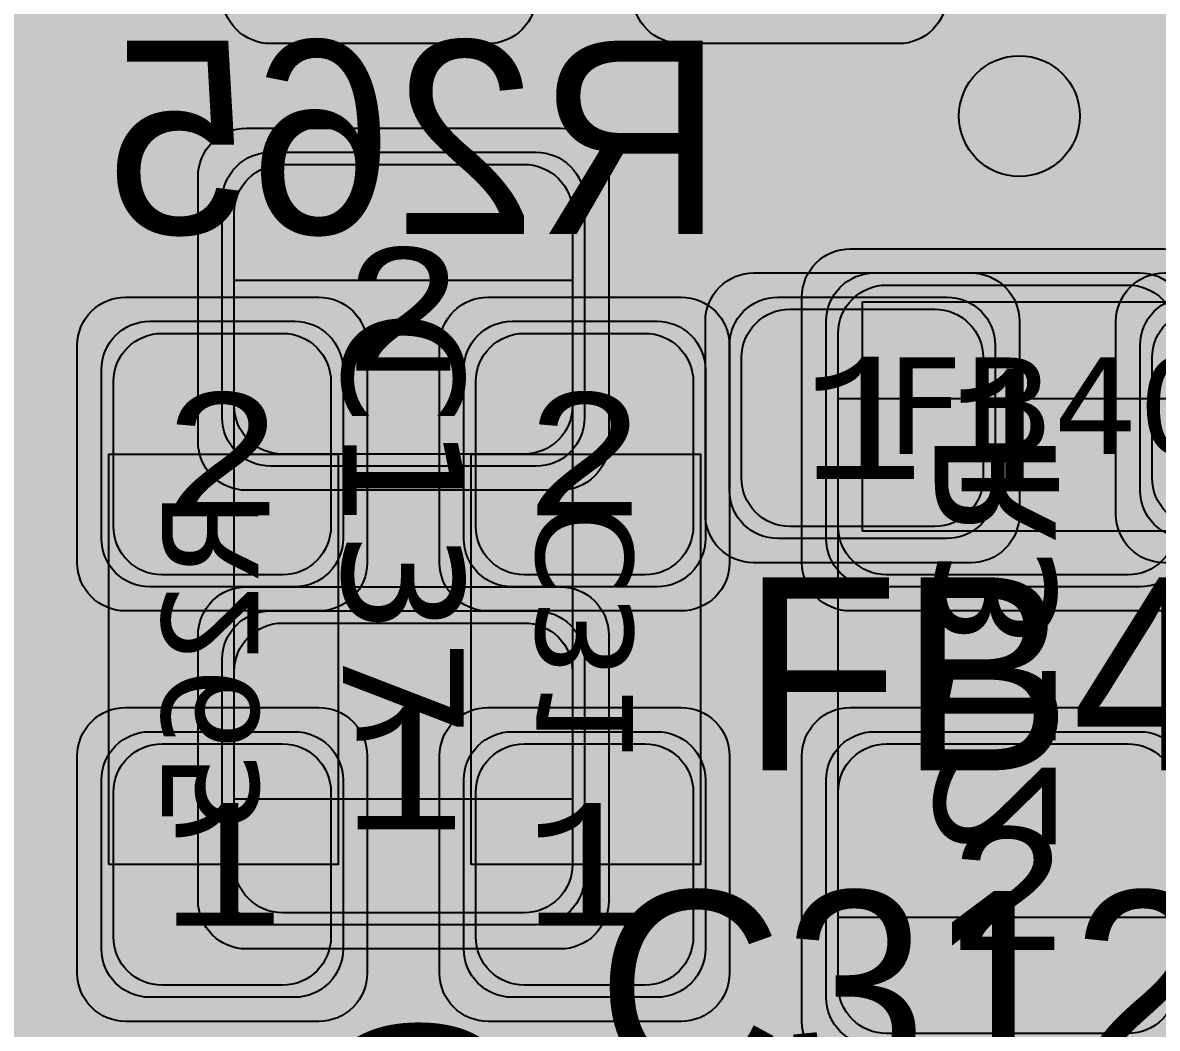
# Model space of a CAD drawing. Extents: x -28 to 199, y -61 to 255.
# Drawn here: x 122.674 to 127.371, y 91.721 to 95.887 of the extents above; entities that cross this region are included whole.
import ezdxf
from ezdxf.enums import TextEntityAlignment as Align

# ---------------------------------------------------------------- set-up
doc = ezdxf.new("R2010")
doc.units = 0
doc.header["$MEASUREMENT"] = 0
for name, color, linetype in [('ASSEMBLY_OUTLINES_BTM', 191, 'CONTINUOUS'), ('ASSEMBLY_OUTLINES_TOP', 102, 'CONTINUOUS'), ('ASSEMBLY_PART_NUMBERS_BTM', 191, 'CONTINUOUS'), ('ASSEMBLY_PART_NUMBERS_TOP', 102, 'CONTINUOUS'), ('ASSEMBLY_REF_DES_BTM', 191, 'CONTINUOUS'), ('ASSEMBLY_REF_DES_TOP', 102, 'CONTINUOUS'), ('DRILL_DRAWING', 21, 'CONTINUOUS'), ('GENERATED_SILKSCREEN_BTM', 255, 'CONTINUOUS'), ('GENERATED_SILKSCREEN_TOP', 140, 'CONTINUOUS'), ('MOUNTING_HOLES_LAYER_2', 42, 'CONTINUOUS'), ('MOUNTING_HOLES_LAYER_3', 42, 'CONTINUOUS'), ('MOUNTING_HOLES_LAYER_BOT21', 42, 'CONTINUOUS'), ('MOUNTING_HOLES_LAYER_TOP', 42, 'CONTINUOUS'), ('PART_PADS_SMD_BTM', 10, 'CONTINUOUS'), ('PART_PADS_SMD_TOP', 150, 'CONTINUOUS'), ('PIN_NUMBERS_BTM', 8, 'CONTINUOUS'), ('PIN_NUMBERS_TOP', 8, 'CONTINUOUS'), ('PLACEMENT_OUTLINES_BTM', 222, 'CONTINUOUS'), ('PLACEMENT_OUTLINES_TOP', 130, 'CONTINUOUS'), ('PLANE_DATA_LAYER_2', 230, 'CONTINUOUS'), ('PLANE_SHAPES_LAYER_2', 230, 'CONTINUOUS'), ('PLANE_SHAPES_LAYER_3', 81, 'CONTINUOUS'), ('SILKSCREEN_OUTLINES_BTM', 211, 'CONTINUOUS'), ('SILKSCREEN_OUTLINES_TOP', 150, 'CONTINUOUS'), ('SILKSCREEN_REF_DES_BTM', 211, 'CONTINUOUS'), ('SILKSCREEN_REF_DES_TOP', 150, 'CONTINUOUS'), ('SOLDERMASK_PADS_BTM', 12, 'CONTINUOUS'), ('SOLDERMASK_PADS_TOP', 180, 'CONTINUOUS'), ('SOLDERPASTE_PADS_BTM', 12, 'CONTINUOUS'), ('SOLDERPASTE_PADS_TOP', 180, 'CONTINUOUS'), ('TRACES_LAYER_3', 81, 'CONTINUOUS'), ('TRACES_LAYER_BOTTOM', 10, 'CONTINUOUS'), ('TRACES_LAYER_TOP', 150, 'CONTINUOUS')]:
    doc.layers.add(name, color=color, linetype=linetype)
doc.styles.add('COURIER_NEW', font='COUR.TTF')
doc.styles.add('VERDANA', font='verdana.TTF')
doc.styles.add('VERIBEST_GERBER_0', font='txt')

msp = doc.modelspace()

# ---------------------------------------------------------------- hatches: boundary and pattern name
at = {"layer": 'MOUNTING_HOLES_LAYER_2'}
h = msp.add_hatch(color=256, dxfattribs=at)
edge = h.paths.add_edge_path()
edge.add_arc((126.800002, 95.5), 0.25, 0, 360)
at = {"layer": 'MOUNTING_HOLES_LAYER_3'}
h = msp.add_hatch(color=256, dxfattribs=at)
edge = h.paths.add_edge_path()
edge.add_arc((126.800002, 95.5), 0.25, 0, 360)
at = {"layer": 'MOUNTING_HOLES_LAYER_BOT21'}
h = msp.add_hatch(color=256, dxfattribs=at)
edge = h.paths.add_edge_path()
edge.add_arc((126.800002, 95.5), 0.25, 0, 360)
at = {"layer": 'MOUNTING_HOLES_LAYER_TOP'}
h = msp.add_hatch(color=256, dxfattribs=at)
edge = h.paths.add_edge_path()
edge.add_arc((126.800002, 95.5), 0.25, 0, 360)
at = {"layer": 'PLANE_DATA_LAYER_2'}
h = msp.add_hatch(color=256, dxfattribs=at)
h.paths.add_polyline_path([(136.977938, 104.900788, -0.0425166317903881), (136.97684, 104.887899, 0.0425189371191998), (136.969634, 104.803321), (136.969634, 103.8357, -0.1989099556854013), (136.947316, 103.781819), (133.471447, 100.30595, 0.1989122151386173), (133.325, 99.952397), (133.325, 93.813669, -0.1989099556853327), (133.302682, 93.759788), (129.846447, 90.303553, 0.1989122151386193), (129.7, 89.95), (129.7, 82.880885, -0.1989099556853327), (129.677682, 82.827004), (125.372996, 78.522318, -0.1989133663344686), (125.319114, 78.5), (124.008004, 78.5, -0.414213562373095), (123.931804, 78.5762), (123.931804, 78.576201, -0.198909955685367), (123.954122, 78.630082), (124.017393, 78.693353, 0.19891218827251), (124.141873, 78.993873), (124.141873, 81.897836, 0.1989121882725186), (124.017393, 82.198356), (121.315166, 84.900583, 0.1989121882725186), (121.014646, 85.025063), (118.085686, 85.025063, 0.1989121882725125), (117.785166, 84.900583), (115.869335, 82.984752, -0.1989133663344686), (115.815453, 82.962434), (111.980365, 82.962434, 0.1989121882725186), (111.679845, 82.837954), (103.605966, 74.764075, -0.6681819935816116), (103.475884, 74.817956), (103.475884, 75.719902, -0.198909955685367), (103.498202, 75.773783), (112.132258, 84.407839, 0.1989121882725186), (112.256738, 84.708359), (112.256738, 87.766792, -0.5791985093720466), (112.371403, 87.832571, 0.9207095428459576), (113.229816, 89.056434, -0.4687192040466884), (113.229816, 89.173566, 0.4687157595514411), (113.229816, 90.326434, -0.4687192040466884), (113.229816, 90.443566, 0.606460415148791), (112.947726, 91.743467, -0.3380635491738142), (112.891615, 91.816971), (112.891615, 91.816972, -0.1989099556853327), (112.913933, 91.870853), (113.850887, 92.807807, -0.4969605349260798), (113.971222, 92.791213, 0.0686227819462532), (114.033421, 92.709116), (117.000682, 89.741856, -0.198909955685367), (117.023, 89.687975), (117.023, 88.767429, -0.228048003750335), (116.994354, 88.707889, 2.854432025872091), (117.805646, 88.707889, -0.228048003750335), (117.777, 88.767429), (117.777, 89.875696, 0.1989121654681639), (117.666579, 90.142275), (114.699318, 93.109536, -0.1989099556853327), (114.677, 93.163417), (114.677, 100.732571, -0.228048003750335), (114.705646, 100.792111, 0.8407221043194625), (114.090183, 101.915205, -0.5141069145394279), (113.989386, 101.987326), (113.989386, 107.618063, -0.6172571328269955), (114.111169, 107.679126, 1.9943987198418727), (114.111169, 108.720874, -0.617257132826957), (113.989386, 108.781937), (113.989386, 126.654985, 0.032533120066096), (113.985795, 126.710116, -0.0325342524810923), (113.985151, 126.720001), (113.985151, 126.720002, -0.6681819935815638), (114.115233, 126.773883), (114.280695, 126.608421, 0.1989121654681736), (114.547274, 126.498), (122.056386, 126.498, -0.1989133663344687), (122.110268, 126.475682), (126.281524, 122.304426, -0.198909955685367), (126.303842, 122.250545), (126.303842, 122.119158, 0.1236662247943365), (126.348588, 121.941012, -0.1606780001424822), (126.356831, 121.893987, 0.3606560929037287), (126.788539, 121.185359, -0.7687174069834758), (126.778046, 121.038457, 7.647506935409171), (127.111461, 121.014641, -0.7687174069834617), (127.121954, 121.161543, 0.6405844281364371), (127.405646, 122.307889, -0.2280480037503427), (127.377, 122.367429), (127.377, 126.6738, -0.414213562373095), (127.4532, 126.75), (128.865978, 126.75, -0.414213562373095), (128.942178, 126.6738), (128.942178, 126.673799, -0.1989099556854013), (128.91986, 126.619918), (128.533421, 126.233479, 0.1989121654681667), (128.423, 125.9669), (128.423, 123.567429, -0.2280480037503427), (128.394354, 123.507889, 2.8544320258721156), (129.205646, 123.507889, -0.2280480037503427), (129.177, 123.567429), (129.177, 125.779179, -0.1989099556854013), (129.199318, 125.83306), (129.986579, 126.62032, 0.0741021212229936), (130.052722, 126.70963, -0.277099918590679), (130.119973, 126.75), (130.174273, 126.75, -0.403683824490227), (130.250423, 126.676549, 0.1956893404127855), (130.451391, 126.229628, -0.2050724899553478), (130.475, 126.174486), (130.475, 122.295253, 0.1989121882725126), (130.59948, 121.994733), (131.330527, 121.263686, -0.1989099556854013), (131.352845, 121.209805), (131.352845, 114.763663, -0.8295497216643613), (131.205645, 114.735997, 0.8295609199568306), (129.95, 114.500001), (129.95, 114.499999, 0.8295609199568306), (131.205645, 114.264003, -0.8295497216643613), (131.352845, 114.236337), (131.352845, 111.668815, -0.198909955685367), (131.330527, 111.614934), (130.692799, 110.977206, 0.1989121882725064), (130.568319, 110.676686), (130.568319, 108.164856, -0.5413714910477632), (130.461467, 108.095093, 0.5413712452295936), (129.55, 107.500001), (129.55, 107.499999, 0.5413712452295937), (130.461467, 106.904907, -0.5413714910477633), (130.568319, 106.835144), (130.568319, 97.583681, 0.1490008545897866), (130.64056, 97.346645, -0.1489978148350905), (130.653512, 97.304146), (130.653512, 97.304145, -0.1942207066511618), (130.632158, 97.251246, 0.5485069438402771), (130.888539, 96.185359, -0.7687174069834758), (130.878046, 96.038457, 7.647506935409185), (131.211461, 96.014641, -0.7687174069834617), (131.221954, 96.161543, 0.6100588580781182), (131.548609, 97.270372, -0.2050724899553477), (131.525, 97.325514), (131.525, 97.477, 0.1677021551964094), (131.434538, 97.739125, -0.1677006453007844), (131.418319, 97.786122), (131.418319, 99.596475, -0.6231693714019529), (131.541139, 99.656749, 0.6231768727902992), (132.75, 100.25, 0.2119397726903838), (132.503162, 100.806173, -0.3779195606310377), (132.491822, 100.906327, 0.943356937975585), (131.551481, 101.648536, -0.6897061753667568), (131.418319, 101.69915), (131.418319, 102.749052, -0.7432602490610456), (131.558052, 102.791123, 0.507237571601238), (132.605828, 102.741787, -0.1165650662333721), (132.633526, 102.76327, 0.0896815058504722), (132.757792, 102.84948), (133.304231, 103.395919, 0.1989121882725186), (133.428711, 103.696439), (133.428711, 113.150158, -0.198909955685367), (133.451029, 113.204039), (134.00052, 113.75353, 0.1989121882725125), (134.125, 114.05405), (134.125, 115.174486, -0.2050724899553477), (134.148609, 115.229628, 2.4974351542811806), (133.251391, 115.229628, -0.2050724899553478), (133.275, 115.174486), (133.275, 114.261653, -0.198909955685367), (133.252682, 114.207772), (132.703191, 113.658281, 0.1989121882725126), (132.578711, 113.357761), (132.578711, 103.904042, -0.1989099556853327), (132.556393, 103.850161), (132.460599, 103.754367, -0.3152207587686722), (132.374533, 103.739179, 0.3712566469041549), (131.558052, 103.508877, -0.7432602490609853), (131.418319, 103.550948), (131.418319, 110.469083, -0.1989099556854013), (131.440637, 110.522964), (132.078365, 111.160692, 0.1989121882725248), (132.202845, 111.461212), (132.202845, 119.995489, -0.6681819935816593), (132.332927, 120.04937), (136.401408, 115.980889, -0.1989099556853327), (136.423726, 115.927008), (136.423726, 114.512395, -0.1989099556853327), (136.401408, 114.458514), (135.933735, 113.990841, -0.6681819935816593), (135.803653, 114.044722), (135.803653, 114.044723, -0.0900388652559256), (135.808516, 114.071509, 4.621395072748782), (135.428491, 113.691484, -0.5237901792127903), (135.531477, 113.620147), (135.531477, 113.620146, -0.1989099556853327), (135.509159, 113.566265), (133.808701, 111.865807, 0.1989122151386246), (133.662254, 111.512254), (133.662254, 107.537746, 0.1989122151386246), (133.808701, 107.184193), (135.333909, 105.658985, -0.1650613667127099), (135.355574, 105.615061, 0.6437565302444234), (136.487538, 105.270109, -0.5051906878791393), (136.609743, 105.259398, 0.1480370251817164), (136.933858, 104.969889, -0.2917988228267626), (136.977938, 104.900789)], flags=0)
h.paths.add_polyline_path([(113.85, 87, -0.9999999999999999), (115.15, 87, -0.9999999999999999)], flags=0)
h.paths.add_polyline_path([(115.25, 125.5, -0.9999999999999999), (116.55000000000001, 125.5, -0.9999999999999999)], flags=0)
h.paths.add_polyline_path([(114.75, 123, -0.9999999999999999), (116.75, 123, -0.9999999999999999)], flags=0)
h.paths.add_polyline_path([(116.232776, 95.682577, 0.7726673183828902), (117.45, 95.999999), (117.45, 96, 0.7083066378647846), (116.29314, 96.40693, -0.531760018124995), (116.167224, 96.417423, 0.772667318382902), (114.95, 96.100001), (114.95, 96.1, 0.7083066378647764), (116.10686, 95.69307, -0.5317600181249857)], flags=0)
h.paths.add_polyline_path([(117.421331, 99.860255, 3.363991928619301), (117.304585, 100.560731, -0.5417095603560502), (117.178669, 100.539745, 3.3639919286193174), (117.295415, 99.839269, -0.5417095603560539)], flags=0)
h.paths.add_polyline_path([(117.44999999999999, 92.3, -0.9999999999999999), (118.75, 92.3, -0.9999999999999999)], flags=0)
h.paths.add_polyline_path([(119.55, 113.4, -0.9999999999999999), (120.85000000000001, 113.4, -0.9999999999999999)], flags=0)
h.paths.add_polyline_path([(119.75, 109.5, -0.9999999999999999), (121.25, 109.5, -0.9999999999999999)], flags=0)
h.paths.add_polyline_path([(120.35, 98.8, -0.9999999999999999), (121.65, 98.8, -0.9999999999999999)], flags=0)
h.paths.add_polyline_path([(120.35, 111.4, -0.9999999999999999), (121.65, 111.4, -0.9999999999999999)], flags=0)
h.paths.add_polyline_path([(120.457283, 123.057713, -0.5359062211731089), (120.330385, 123.05719, 1.3513703040546192), (119.123088, 121.573751, -0.3050494922752397), (119.170567, 121.503171), (119.170567, 121.50317, -0.198909955685367), (119.148249, 121.449289), (118.350727, 120.651767, 0.1989121882725187), (118.226247, 120.351247), (118.226247, 106.65885, -0.198909955685367), (118.203929, 106.604969), (117.471074, 105.872114, -0.205074051956066), (117.415388, 105.849817, 2.455220229755274), (118.05, 105.2), (118.05, 105.199998, 0.0059190874028198), (118.049817, 105.215386, -0.0058690278396138), (118.049796, 105.217175), (118.049796, 105.217193, -0.198909955685367), (118.072114, 105.271074), (118.951767, 106.150727, 0.1989121882725038), (119.076247, 106.451247), (119.076247, 120.143644, -0.198909955685367), (119.098565, 120.197525), (120.108818, 121.207778, -0.0494623730732118), (120.12045, 121.217311, 0.0494618080928846), (120.185326, 121.27048), (120.787867, 121.873021, 0.0494618080928846), (120.841036, 121.937897, -0.0494623730731728), (120.850569, 121.949529), (120.928926, 122.027886, -0.2050740519560306), (120.984612, 122.050183, 1.6971064696081972)], flags=0)
h.paths.add_polyline_path([(121.25, 117.75, -0.9999999999999999), (122.75, 117.75, -0.9999999999999999)], flags=0)
h.paths.add_polyline_path([(122.05, 111.4, -0.9999999999999999), (123.35000000000001, 111.4, -0.9999999999999999)], flags=0)
h.paths.add_polyline_path([(123.29571, 88.162026, 1.6796277836471416), (121.75, 89), (121.75, 88.999999, 0.2324567467697626), (122.139102, 88.20829, -0.3917746108587368), (122.156291, 88.106204, 0.1460189195089194), (122.05, 87.750001), (122.05, 87.75, 1.2874404369000827), (123.270422, 88.061638, -0.3917717789363406)], flags=0)
h.paths.add_polyline_path([(122.65, 105.6, 3.3327468859538776), (123.044022, 106.197474, -0.5991018826014798), (122.939092, 106.281417, 0.0458969718785636), (122.95, 106.399998), (122.95, 106.4, 0.9999999999999999), (121.65, 106.4, 0.2331537315633807), (121.904279, 105.88434, -0.74720291741978), (121.851814, 105.747931, 2.557353807463251), (122.45, 105.1, 0.2331537315633762), (122.195721, 105.61566, -0.74720291741978), (122.248186, 105.752069, 0.121739685827647), (122.555978, 105.802526, -0.599101882601538), (122.660908, 105.718583, 0.0458969718785636), (122.65, 105.600002)], flags=0)
h.paths.add_polyline_path([(123.776372, 102.215741, 2.268015238537925), (122.670454, 102.273947, -0.1736308664859839), (122.687772, 102.22558, -0.157828441953958), (122.673316, 102.180924, 1.8365540169308305), (123.763761, 102.123532, -0.3408039055902447)], flags=0)
h.paths.add_polyline_path([(125.85, 89.1, -0.9999999999999999), (127.15, 89.1, -0.9999999999999999)], flags=0)
h.paths.add_polyline_path([(126.05, 118.8, -0.9999999999999999), (127.35000000000001, 118.8, -0.9999999999999999)], flags=0)
h.paths.add_polyline_path([(126.25, 103.7, -0.9999999999999999), (127.55000000000001, 103.7, -0.9999999999999999)], flags=0)
h.paths.add_polyline_path([(126.35, 85.4, -0.9999999999999999), (127.65, 85.4, -0.9999999999999999)], flags=0)
h.paths.add_polyline_path([(126.35, 87.3, -0.9999999999999999), (127.65, 87.3, -0.9999999999999999)], flags=0)
h.paths.add_polyline_path([(126.75, 115.5, -0.9999999999999999), (128.25, 115.5, -0.9999999999999999)], flags=0)
h.paths.add_polyline_path([(127.25, 83.2, -0.9999999999999999), (128.55, 83.2, -0.9999999999999999)], flags=0)
h.paths.add_polyline_path([(129.5, 95.5), (129.5, 95.500001, 0.2347951257838049), (129.202889, 96.097823, -0.2347971625886518), (129.172702, 96.158562), (129.172702, 96.158563, -0.1989099556854013), (129.19502, 96.212444), (129.356027, 96.373451, 0.1989121882725038), (129.480507, 96.673971), (129.480507, 106.455132, 0.1989121882725038), (129.356027, 106.755652), (126.719253, 109.392426, -0.198909955685367), (126.696935, 109.446307), (126.696935, 110.90022, -0.67775882677704), (126.828419, 110.952662, 2.507233776086384), (126.828419, 111.847338, -0.6777588267769905), (126.696935, 111.89978), (126.696935, 112.86566, 0.1989121882725038), (126.572455, 113.16618), (124.983033, 114.755602, -0.1989099556854013), (124.960715, 114.809483), (124.960715, 119.828112, -0.198909955685367), (124.983033, 119.881993), (125.328926, 120.227886, -0.205074051956065), (125.384612, 120.250183, 2.4552148235298628), (124.75, 120.900002, 0.0059190874028197), (124.750183, 120.884614, -0.0058690278396127), (124.750204, 120.882825), (124.750204, 120.882807, -0.198909955685367), (124.727886, 120.828926), (124.494453, 120.595493, -0.6681819935815638), (124.364371, 120.649374), (124.364371, 120.717126, 0.1989121882725125), (124.239891, 121.017646), (123.147318, 122.110219, -0.198909955685367), (123.125, 122.1641), (123.125, 122.174486, -0.2050724899553477), (123.148609, 122.229628, 2.4974351542811517), (122.251391, 122.229628, -0.2050724899553829), (122.275, 122.174486), (122.275, 121.956497, 0.1989121882725126), (122.39948, 121.655977), (123.492053, 120.563404, -0.198909955685367), (123.514371, 120.509523), (123.514371, 114.406551, 0.19891218827251), (123.638851, 114.106031), (125.318568, 112.426314, -0.198909955685367), (125.340886, 112.372433), (125.340886, 108.878879, 0.1989121882725126), (125.465366, 108.578359), (127.852682, 106.191043, -0.1989099556853327), (127.875, 106.137162), (127.875, 101.425514, -0.2050724899553478), (127.851391, 101.370372, 0.8159834667607626), (128.527623, 100.291159, -0.5233351739894394), (128.630507, 100.219784), (128.630507, 96.881574, -0.1989099556853327), (128.608189, 96.827693), (128.405604, 96.625108, -0.1809134408217212), (128.357013, 96.602974, 0.147660489474916), (128.127329, 96.515812, -0.1654600424582982), (128.080857, 96.5), (127.85, 96.5, 0.1989121882725099), (127.54948, 96.37552), (127.49948, 96.32552, 0.1357250226602834), (127.387774, 96.128414, -0.5450822061688504), (127.266471, 96.087288, 1.9695384942564944), (127.217953, 94.87725, -0.3731724528837284), (127.317035, 94.864977, 0.4338714127250044), (128.266221, 94.847079, -0.3498081147665029), (128.360455, 94.859099, 0.5848883345755964)], flags=0)
h.paths.add_polyline_path([(130.373451, 92.726979, 7.377999984181714), (130.373451, 93.073021, -0.7612838800058466), (130.226549, 93.073021, 7.377999984181725), (130.226549, 92.726979, -0.7612838800058466)], flags=0)
at = {"layer": 'PLANE_SHAPES_LAYER_2'}
h = msp.add_hatch(color=256, dxfattribs=at)
h.paths.add_polyline_path([(169.5, 129.25), (149.5, 129.25), (142.25, 122), (142.25, 90.5), (147.5, 90.5), (147.5, 80), (154, 80), (154, 69.25), (131.75, 69.25), (131.75, 73.25), (121.25, 73.25), (121.25, 81), (110.5, 81), (110.5, 125.75), (106.5, 125.75), (106.5, 128.75), (93.5, 128.75), (93.5, 120.25), (91.75, 120.25), (91.75, 121.5), (80, 121.5), (80, 118.25), (73.25, 118.25), (73.25, 124.5), (67.5, 124.5), (67.5, 128), (57.75, 128), (57.75, 120.25), (55.25, 120.25), (55.25, 121.5), (47.5, 121.5), (47.5, 119), (35, 119), (35, 134.75), (32.75, 134.75), (32.75, 159.75), (29.25, 159.75), (29.25, 175.25), (22.5, 175.25), (22.5, 195.25), (17.25, 195.25), (17.25, 198), (22.5, 198), (22.5, 216.5), (40.25, 216.5), (40.25, 235.5), (54.5, 235.5), (54.5, 254), (87.25, 254), (87.25, 236.25), (86.25, 236.25), (86.25, 228.75), (81, 228.75), (81, 218.75), (95.25, 218.75), (95.25, 194.5), (87, 194.5), (87, 172), (131.1, 172), (131.1, 208.75), (115.5, 208.75), (115.5, 213.75), (106.75, 213.75), (106.75, 218.75), (110.25, 222.25), (110.25, 226.25), (142.5, 226.25), (142.5, 221.5), (160.5, 221.5), (160.5, 240.75), (169.5, 240.75)])
h.paths.add_polyline_path([(35.5, 149.5), (41.75, 149.5), (41.75, 152), (39.25, 152), (39.25, 154), (37.75, 154), (37.75, 152), (35.5, 152)], flags=16)
h.paths.add_polyline_path([(37.5, 125.75), (37.5, 128.75), (42.75, 128.75), (42.75, 125.75)], flags=16)
h.paths.add_polyline_path([(52, 127.75), (52, 130.75), (54.25, 130.75), (54.25, 127.75)], flags=16)
h.paths.add_polyline_path([(50.75, 219.5), (50.75, 226.5), (71.75, 226.5), (71.75, 219.5)], flags=16)
h.paths.add_polyline_path([(66.5, 150.75), (66.5, 177.5), (72.25, 177.5), (72.25, 150.75)], flags=16)
h.paths.add_polyline_path([(47.25, 185.25), (73, 185.25), (73, 188.25), (70.25, 188.25), (70.25, 191), (47.25, 191)], flags=16)
h.paths.add_polyline_path([(84.5, 208), (84.5, 212.75), (85, 212.75), (85, 208)], flags=16)
h.paths.add_polyline_path([(61.5, 137.25), (87.75, 137.25), (87.75, 140.5), (84.75, 140.5), (84.75, 143), (61.5, 143)], flags=16)
h.paths.add_polyline_path([(88.75, 127), (88.75, 130), (91, 130), (91, 127)], flags=16)
h.paths.add_polyline_path([(85.5, 130.25), (85.5, 132.5), (91, 132.5), (91, 130.25)], flags=16)
h.paths.add_polyline_path([(108.75, 142.25), (135.75, 142.25), (135.75, 145.75), (132.25, 145.75), (132.25, 149), (108.75, 149)], flags=16)
h.paths.add_polyline_path([(114.25, 126.75), (140.75, 126.75), (140.75, 129.75), (137.25, 129.75), (137.25, 133), (114.25, 133)], flags=16)
h.paths.add_polyline_path([(155.25, 180.25), (166.25, 180.25), (166.25, 186.25), (152.25, 186.25), (152.25, 183), (155.25, 183)], flags=16)
at = {"layer": 'PLANE_SHAPES_LAYER_3'}
h = msp.add_hatch(color=256, dxfattribs=at)
h.paths.add_polyline_path([(169.5, 129.25), (149.5, 129.25), (142.25, 122), (142.25, 90.5), (147.5, 90.5), (147.5, 80), (154, 80), (154, 69.25), (131.75, 69.25), (131.75, 73.25), (121.25, 73.25), (121.25, 81), (110.5, 81), (110.5, 125.75), (106.5, 125.75), (106.5, 128.75), (93.5, 128.75), (93.5, 120.25), (91.75, 120.25), (91.75, 121.5), (80, 121.5), (80, 118.25), (73.25, 118.25), (73.25, 124.5), (67.5, 124.5), (67.5, 127.75), (58.25, 127.75), (58.25, 130.25), (88.75, 130.25), (88.75, 127), (91, 127), (91, 132.5), (55, 132.5), (55, 131.25), (52, 131.25), (52, 127.75), (55, 127.75), (55, 127.25), (57.75, 127.25), (57.75, 120.25), (55.25, 120.25), (55.25, 121.5), (47.5, 121.5), (47.5, 119), (35, 119), (35, 134.75), (32.75, 134.75), (32.75, 159.75), (29.25, 159.75), (29.25, 175.25), (22.5, 175.25), (22.5, 195.25), (17.25, 195.25), (17.25, 198), (22.5, 198), (22.5, 216.5), (40.25, 216.5), (40.25, 235.5), (54.5, 235.5), (54.5, 254), (87.25, 254), (87.25, 236.25), (86.25, 236.25), (86.25, 228.75), (81, 228.75), (81, 218.75), (95.25, 218.75), (95.25, 194.5), (87, 194.5), (87, 172), (131.1, 172), (131.1, 208.75), (115.5, 208.75), (115.5, 213.75), (106.75, 213.75), (106.75, 218.75), (110.25, 222.25), (110.25, 226.25), (142.5, 226.25), (142.5, 221.5), (160.5, 221.5), (160.5, 240.75), (169.5, 240.75)])
h.paths.add_polyline_path([(35.5, 149.5), (41.75, 149.5), (41.75, 152), (39.25, 152), (39.25, 154), (37.75, 154), (37.75, 152), (35.5, 152)], flags=16)
h.paths.add_polyline_path([(37.5, 125.75), (37.5, 128.75), (42.75, 128.75), (42.75, 125.75)], flags=16)
h.paths.add_polyline_path([(50.75, 219.5), (50.75, 226.5), (71.75, 226.5), (71.75, 219.5)], flags=16)
h.paths.add_polyline_path([(66.5, 150.75), (66.5, 177.5), (72.25, 177.5), (72.25, 150.75)], flags=16)
h.paths.add_polyline_path([(47.25, 185.25), (73, 185.25), (73, 188.25), (70.25, 188.25), (70.25, 191), (47.25, 191)], flags=16)
h.paths.add_polyline_path([(84.5, 208), (84.5, 212.75), (85, 212.75), (85, 208)], flags=16)
h.paths.add_polyline_path([(61.5, 137.25), (87.75, 137.25), (87.75, 140.5), (84.75, 140.5), (84.75, 143), (61.5, 143)], flags=16)
h.paths.add_polyline_path([(108.75, 142.25), (135.75, 142.25), (135.75, 145.75), (132.25, 145.75), (132.25, 149), (108.75, 149)], flags=16)
h.paths.add_polyline_path([(114.25, 126.75), (140.75, 126.75), (140.75, 129.75), (137.25, 129.75), (137.25, 133), (114.25, 133)], flags=16)
h.paths.add_polyline_path([(155.25, 180.25), (166.25, 180.25), (166.25, 186.25), (152.25, 186.25), (152.25, 183), (155.25, 183)], flags=16)

# ---------------------------------------------------------------- linework, layer by layer
at = {"layer": 'ASSEMBLY_OUTLINES_BTM'}
for points in [[(126.05, 92.18), (126.05, 94.33), (127.45, 94.33), (127.45, 92.18)], [(123.03, 92.4), (123.03, 94.1), (123.98, 94.1), (123.98, 92.4)], [(124.53, 92.4), (124.53, 94.1), (125.48, 94.1), (125.48, 92.4)]]:
    msp.add_lwpolyline(points, close=True, dxfattribs=at)
at = {"layer": 'ASSEMBLY_OUTLINES_TOP'}
for points in [[(123.55, 92.67), (123.55, 94.82), (124.95, 94.82), (124.95, 92.67)], [(126.15, 93.78), (126.15, 94.73), (127.85, 94.73), (127.85, 93.78)]]:
    msp.add_lwpolyline(points, close=True, dxfattribs=at)
at = {"layer": 'GENERATED_SILKSCREEN_BTM', "const_width": 0.15}
for points in [[(123.04972, 95.52332), (123.05292, 95.52252), (123.05532, 95.52172), (123.05852, 95.52012), (123.16732, 95.43212), (123.16732, 95.76572), (122.64492, 95.76572), (122.63932, 95.76732), (122.63452, 95.77052), (122.63212, 95.77612), (122.63132, 95.78172), (122.63212, 95.78812), (122.63452, 95.79292), (122.63932, 95.79692), (122.64492, 95.79852), (123.18492, 95.79852), (123.19052, 95.79692), (123.19532, 95.79292), (123.19932, 95.78812), (123.20092, 95.78252), (123.20092, 95.39772), (123.20012, 95.39212), (123.19772, 95.38812), (123.19452, 95.38572), (123.18892, 95.38412), (123.18572, 95.38252), (123.18172, 95.38172), (123.17772, 95.38252), (123.17452, 95.38492), (123.04412, 95.49132), (122.78572, 95.49132), (122.66092, 95.38972), (122.66092, 95.13212), (122.78572, 95.03212), (123.04412, 95.03212), (123.17452, 95.13772), (123.18012, 95.14012), (123.18492, 95.14012), (123.19052, 95.13692), (123.19452, 95.13292), (123.19772, 95.12732), (123.19932, 95.12172), (123.19852, 95.11852), (123.19772, 95.11612), (123.19612, 95.11372), (123.19372, 95.11212), (123.05852, 95.00172), (123.05612, 95.00012), (123.05292, 95.00012), (123.04972, 94.99852), (122.78012, 94.99852), (122.77852, 94.99852), (122.77692, 94.99932), (122.77612, 94.99932), (122.77452, 95.00012), (122.77292, 95.00012), (122.76972, 95.00172), (122.63452, 95.11212), (122.63212, 95.11452), (122.63132, 95.11612), (122.62972, 95.12092), (122.62892, 95.12412), (122.62892, 95.39772), (122.62972, 95.40092), (122.63132, 95.40572), (122.63132, 95.40732), (122.63292, 95.40812), (122.63372, 95.40972), (122.63452, 95.41132), (122.76972, 95.52012), (122.77372, 95.52172), (122.77692, 95.52252), (122.78012, 95.52332), (123.04972, 95.52332)], [(123.52492, 95.79532), (123.39052, 95.68572), (123.38732, 95.68172), (123.38572, 95.67532), (123.38652, 95.67052), (123.38812, 95.66652), (123.39052, 95.66332), (123.39452, 95.66012), (123.39852, 95.65772), (123.40252, 95.65692), (123.40652, 95.65692), (123.40972, 95.65932), (123.54092, 95.76572), (123.80012, 95.76572), (123.92332, 95.66492), (123.92332, 95.37772), (123.81452, 95.46652), (123.81132, 95.46732), (123.80972, 95.46812), (123.80892, 95.46812), (123.80892, 95.46892), (123.80492, 95.46972), (123.53532, 95.46972), (123.53212, 95.46892), (123.53212, 95.46812), (123.53052, 95.46812), (123.52812, 95.46732), (123.52572, 95.46652), (123.39052, 95.35772), (123.38972, 95.35532), (123.38812, 95.35452), (123.38732, 95.35372), (123.38732, 95.35212), (123.38572, 95.34652), (123.38492, 95.34412), (123.38492, 95.12412), (123.38572, 95.12012), (123.38732, 95.11692), (123.38812, 95.11372), (123.39052, 95.11132), (123.52492, 95.00172), (123.52892, 95.00012), (123.52972, 94.99932), (123.53212, 94.99932), (123.53292, 94.99852), (123.53372, 94.99852), (123.53532, 94.99852), (123.80492, 94.99852), (123.80812, 94.99932), (123.81132, 95.00012), (123.81452, 95.00172), (123.94892, 95.11132), (123.95132, 95.11292), (123.95212, 95.11372), (123.95372, 95.11612), (123.95532, 95.12172), (123.95612, 95.12412), (123.95612, 95.67292), (123.95532, 95.67692), (123.95372, 95.68012), (123.95212, 95.68172), (123.95132, 95.68332), (123.94892, 95.68572), (123.81452, 95.79532), (123.81132, 95.79612), (123.80972, 95.79692), (123.80812, 95.79772), (123.80492, 95.79852), (123.53532, 95.79852), (123.53212, 95.79772), (123.53052, 95.79692), (123.52812, 95.79612), (123.52492, 95.79532)], [(124.28092, 95.79532), (124.14652, 95.68572), (124.14412, 95.68172), (124.14332, 95.67852), (124.14172, 95.67612), (124.14092, 95.67292), (124.14092, 95.56332), (124.14172, 95.56012), (124.14332, 95.55532), (124.14412, 95.55132), (124.14652, 95.54972), (124.67932, 95.11692), (124.67932, 95.03132), (124.15692, 95.03132), (124.15132, 95.02972), (124.14652, 95.02652), (124.14412, 95.02092), (124.14332, 95.01452), (124.14412, 95.00892), (124.14652, 95.00332), (124.15132, 95.00012), (124.15692, 94.99852), (124.69612, 94.99852), (124.70252, 95.00012), (124.70652, 95.00412), (124.71052, 95.00812), (124.71212, 95.01452), (124.71212, 95.12412), (124.71132, 95.12652), (124.70972, 95.13212), (124.70812, 95.13452), (124.70732, 95.13612), (124.70492, 95.13772), (124.17292, 95.57132), (124.17292, 95.66492), (124.29772, 95.76572), (124.55612, 95.76572), (124.68652, 95.65932), (124.69212, 95.65772), (124.69772, 95.65852), (124.70252, 95.66092), (124.70652, 95.66572), (124.70892, 95.67052), (124.70972, 95.67612), (124.70892, 95.68172), (124.70732, 95.68412), (124.70492, 95.68572), (124.57052, 95.79532), (124.56732, 95.79612), (124.56572, 95.79692), (124.56412, 95.79772), (124.56092, 95.79852), (124.29132, 95.79852), (124.28812, 95.79772), (124.28652, 95.79692), (124.28412, 95.79612), (124.28092, 95.79532)], [(124.90172, 95.49452), (124.89932, 95.49612), (124.89852, 95.50012), (124.89692, 95.50412), (124.89612, 95.50812), (124.89612, 95.67292), (124.89692, 95.67692), (124.89852, 95.67932), (124.89852, 95.68172), (124.89932, 95.68252), (124.90092, 95.68332), (124.90172, 95.68492), (125.03772, 95.79532), (125.04172, 95.79692), (125.04492, 95.79772), (125.04812, 95.79852), (125.45132, 95.79852), (125.45852, 95.79692), (125.46332, 95.79292), (125.46732, 95.78812), (125.46892, 95.78252), (125.46892, 95.01452), (125.46732, 95.00812), (125.46332, 95.00412), (125.45852, 95.00172), (125.45292, 95.00092), (125.44652, 95.00172), (125.44092, 95.00412), (125.43692, 95.00812), (125.43532, 95.01452), (125.43532, 95.38252), (125.05932, 95.38252), (124.92812, 95.00972), (124.92492, 95.00412), (124.91932, 95.00092), (124.91372, 95.00012), (124.90812, 95.00172), (124.90332, 95.00412), (124.89932, 95.00812), (124.89772, 95.01372), (124.89852, 95.02012), (125.02972, 95.39292), (124.90172, 95.49452)], [(125.43532, 95.76572), (125.05292, 95.76572), (124.92812, 95.66492), (124.92812, 95.51612), (125.05292, 95.41452), (125.43532, 95.41452), (125.43532, 95.76572)], [(123.92332, 95.33612), (123.92332, 95.13212), (123.80012, 95.03132), (123.54172, 95.03132), (123.41692, 95.13212), (123.41692, 95.33612), (123.54172, 95.43772), (123.80012, 95.43772), (123.92332, 95.33612)]]:
    msp.add_lwpolyline(points, dxfattribs=at)
for points in [[(123.980005, 92.957902, 1.22306e-05), (123.979995, 92.957911), (123.979995, 93.542089, 1.22306e-05), (123.980005, 93.542098), (123.980005, 92.957902)], [(125.480005, 92.957902, 1.22306e-05), (125.479995, 92.957911), (125.479995, 93.542089, 1.22306e-05), (125.480005, 93.542098), (125.480005, 92.957902)], [(123.030005, 92.966164, 1.1642e-05), (123.029995, 92.966156), (123.029995, 93.533844, 1.1642e-05), (123.030005, 93.533836), (123.030005, 92.966164)], [(124.530005, 92.966164, 1.1642e-05), (124.529995, 92.966156), (124.529995, 93.533844, 1.1642e-05), (124.530005, 93.533836), (124.530005, 92.966164)], [(126.050005, 92.980492, 1.10969e-05), (126.049995, 92.980485), (126.049995, 93.519515, 1.10969e-05), (126.050005, 93.519508), (126.050005, 92.980492)]]:
    msp.add_lwpolyline(points, format="xyb", dxfattribs=at)
at = {"layer": 'GENERATED_SILKSCREEN_TOP', "const_width": 0.15}
for points in [[(125.292098, 95.919997), (124.707902, 95.919997, 1.22306e-05), (124.707911, 95.920007), (125.292089, 95.920007, 1.22306e-05), (125.292098, 95.919997)], [(127.292098, 94.730005, 1.22306e-05), (127.292089, 94.729995), (126.707911, 94.729995, 1.22306e-05), (126.707902, 94.730005), (127.292098, 94.730005)], [(123.550005, 93.480492, 1.10969e-05), (123.549995, 93.480485), (123.549995, 94.019515, 1.10969e-05), (123.550005, 94.019508), (123.550005, 93.480492)], [(124.950005, 93.480485, 1.10969e-05), (124.949995, 93.480492), (124.949995, 94.019508, 1.10969e-05), (124.950005, 94.019515), (124.950005, 93.480485)], [(127.283844, 93.779995), (126.716156, 93.779995, 1.1642e-05), (126.716164, 93.780005), (127.283836, 93.780005, 1.1642e-05), (127.283844, 93.779995)]]:
    msp.add_lwpolyline(points, format="xyb", dxfattribs=at)
for points in [[(127.3252, 93.0676), (127.7556, 93.4964), (127.7556, 93.0676), (127.3252, 93.0676)], [(126.3132, 93.5436), (126.3188, 93.5452), (126.3236, 93.5484), (126.326, 93.554), (126.3268, 93.5596), (126.326, 93.566), (126.3236, 93.5708), (126.3188, 93.5748), (126.3132, 93.5764), (125.7732, 93.5764), (125.7676, 93.5748), (125.7628, 93.5708), (125.7588, 93.566), (125.7572, 93.5604), (125.7572, 92.7924), (125.7588, 92.7868), (125.7628, 92.782), (125.7676, 92.7796), (125.7732, 92.7788), (125.7796, 92.7796), (125.7852, 92.782), (125.7892, 92.7868), (125.7908, 92.7924), (125.7908, 93.1964), (126.1532, 93.1964), (126.1588, 93.1972), (126.1636, 93.2012), (126.166, 93.2068), (126.1668, 93.2124), (126.166, 93.218), (126.1636, 93.2236), (126.1588, 93.2276), (126.1532, 93.2292), (125.7908, 93.2292), (125.7908, 93.5436), (126.3132, 93.5436)], [(127.0588, 93.4564), (126.9556, 93.5708), (126.95, 93.5748), (126.9444, 93.5764), (126.5292, 93.5764), (126.5236, 93.5748), (126.5188, 93.5708), (126.5148, 93.566), (126.5132, 93.5604), (126.5132, 93.2108), (126.5132, 93.2084), (126.5132, 93.206), (126.5132, 92.7924), (126.5148, 92.7868), (126.5188, 92.7812), (126.5236, 92.7772), (126.5292, 92.7764), (126.9492, 92.7764), (127.0804, 92.8908), (127.0836, 92.8956), (127.0852, 92.902), (127.0852, 93.0732), (126.9676, 93.206), (127.0516, 93.2732), (127.054, 93.2764), (127.0564, 93.2804), (127.058, 93.2844), (127.0588, 93.2868), (127.0588, 93.4564)], [(126.5468, 93.5436), (126.9364, 93.5436), (127.026, 93.4436), (127.026, 93.2956), (126.9372, 93.2244), (126.5468, 93.2244), (126.5468, 93.5436)], [(127.7596, 93.5492), (127.274, 93.0636), (127.2708, 93.0588), (127.2692, 93.054), (127.27, 93.0492), (127.2732, 93.0436), (127.2748, 93.0396), (127.278, 93.0372), (127.2812, 93.0356), (127.2852, 93.0348), (127.7556, 93.0348)], [(126.5468, 93.1916), (126.9356, 93.1916), (127.0532, 93.0596), (127.0532, 92.9092), (126.9372, 92.8092), (126.5468, 92.8092), (126.5468, 93.1916)], [(126.9544, 91.5092), (126.9544, 92.2604), (126.9536, 92.266), (126.9512, 92.27), (126.9472, 92.2724), (126.9416, 92.2732), (126.9376, 92.274), (126.9336, 92.274), (126.9304, 92.2724), (126.9272, 92.2692), (126.7712, 92.05), (126.7688, 92.0444), (126.7688, 92.0388), (126.7712, 92.034), (126.7752, 92.03), (126.78, 92.0268), (126.7856, 92.0252), (126.7888, 92.0252), (126.7912, 92.026), (126.7952, 92.0308), (126.9232, 92.21), (126.9232, 91.5092)], [(125.1576, 91.602), (125.1576, 92.1508), (125.1584, 92.1548), (125.16, 92.158), (125.1616, 92.1596), (125.1624, 92.1612), (125.164, 92.1636), (125.2992, 92.2732), (125.3016, 92.274), (125.304, 92.2748), (125.3048, 92.2756), (125.308, 92.2764), (125.5776, 92.2764), (125.5816, 92.2756), (125.5832, 92.2748), (125.5856, 92.274), (125.588, 92.2732), (125.7232, 92.1636), (125.7264, 92.1596), (125.728, 92.1532), (125.7272, 92.1484), (125.7256, 92.1444), (125.7232, 92.1412), (125.7192, 92.138), (125.7152, 92.1356), (125.7112, 92.1348), (125.7072, 92.1348), (125.704, 92.1372), (125.572, 92.2436), (125.3136, 92.2436), (125.1904, 92.1428), (125.1904, 91.61)], [(126.4512, 91.61), (126.4512, 91.7588), (126.328, 91.8604), (126.1952, 91.8604), (126.1888, 91.862), (126.1848, 91.8652), (126.1824, 91.8708), (126.1816, 91.8764), (126.1824, 91.882), (126.1848, 91.8868), (126.1888, 91.8908), (126.1952, 91.8924), (126.328, 91.8924), (126.4512, 91.994), (126.4512, 92.1428), (126.3264, 92.2436), (126.068, 92.2436), (125.9376, 92.1372), (125.932, 92.1356), (125.9264, 92.1364), (125.9216, 92.1388), (125.9176, 92.1436), (125.9144, 92.1484), (125.9136, 92.154), (125.9144, 92.1596), (125.9184, 92.1636), (126.0536, 92.2732), (126.056, 92.274), (126.0584, 92.2748), (126.0592, 92.2756), (126.0624, 92.2764), (126.332, 92.2764), (126.336, 92.2756), (126.3376, 92.2748), (126.34, 92.274), (126.3424, 92.2732), (126.4776, 92.1636), (126.48, 92.1596), (126.4808, 92.1564), (126.4824, 92.154), (126.4832, 92.1508), (126.4832, 91.986), (126.4824, 91.9836), (126.4808, 91.978), (126.48, 91.974), (126.4776, 91.9724), (126.36, 91.8764), (126.4776, 91.7804), (126.4784, 91.7788), (126.48, 91.7772), (126.4808, 91.7764), (126.4808, 91.7748), (126.4824, 91.7692), (126.4832, 91.7668), (126.4832, 91.602)], [(127.552, 92.2436), (127.4216, 92.1372), (127.416, 92.1356), (127.4104, 92.1364), (127.4056, 92.1388), (127.4024, 92.1436), (127.3992, 92.1484), (127.3984, 92.154), (127.3984, 92.1572), (127.3992, 92.1596), (127.4032, 92.1636), (127.5376, 92.2732)], [(127.9512, 91.4764), (127.412, 91.4764), (127.4056, 91.478), (127.4016, 91.482), (127.3976, 91.486), (127.396, 91.4924), (127.396, 91.602), (127.3968, 91.6044), (127.3984, 91.61), (127.4, 91.6124), (127.4016, 91.614), (127.4032, 91.6156), (127.9352, 92.0492)], [(123.9164, 91.55), (124.026, 91.6844), (124.0284, 91.6884), (124.0316, 91.6892), (124.0348, 91.6908), (124.0388, 91.6916), (124.5876, 91.6916), (124.5916, 91.6908), (124.5948, 91.6892), (124.5972, 91.6876), (124.598, 91.6868), (124.6004, 91.6844), (124.71, 91.55)], [(124.6804, 91.5356), (124.5796, 91.6588), (124.0468, 91.6588), (123.946, 91.5356)]]:
    msp.add_lwpolyline(points, dxfattribs=at)
at = {"layer": 'MOUNTING_HOLES_LAYER_2'}
msp.add_circle((126.800002, 95.5), 0.25, dxfattribs=at)
at = {"layer": 'MOUNTING_HOLES_LAYER_3'}
msp.add_circle((126.800002, 95.5), 0.25, dxfattribs=at)
at = {"layer": 'MOUNTING_HOLES_LAYER_BOT21'}
msp.add_circle((126.800002, 95.5), 0.25, dxfattribs=at)
at = {"layer": 'MOUNTING_HOLES_LAYER_TOP'}
msp.add_circle((126.800002, 95.5), 0.25, dxfattribs=at)
at = {"layer": 'PART_PADS_SMD_BTM'}
for points in [[(127.5, 93.75, -0.4142135624), (127.3, 93.55), (126.2, 93.55, -0.4142135624), (126, 93.75), (126, 94.65, -0.4142135624), (126.2, 94.85), (127.3, 94.85, -0.4142135624), (127.5, 94.65)], [(123.2, 93.55, -0.4142135624), (123, 93.75), (123, 94.45, -0.4142135624), (123.2, 94.65), (123.8, 94.65, -0.4142135624), (124, 94.45), (124, 93.75, -0.4142135624), (123.8, 93.55)], [(124.7, 93.55, -0.4142135624), (124.5, 93.75), (124.5, 94.45, -0.4142135624), (124.7, 94.65), (125.3, 94.65, -0.4142135624), (125.5, 94.45), (125.5, 93.75, -0.4142135624), (125.3, 93.55)], [(123.2, 91.85, -0.4142135624), (123, 92.05), (123, 92.75, -0.4142135624), (123.2, 92.95), (123.8, 92.95, -0.4142135624), (124, 92.75), (124, 92.05, -0.4142135624), (123.8, 91.85)], [(124.7, 91.85, -0.4142135624), (124.5, 92.05), (124.5, 92.75, -0.4142135624), (124.7, 92.95), (125.3, 92.95, -0.4142135624), (125.5, 92.75), (125.5, 92.05, -0.4142135624), (125.3, 91.85)], [(127.5, 91.85, -0.4142135624), (127.3, 91.65), (126.2, 91.65, -0.4142135624), (126, 91.85), (126, 92.75, -0.4142135624), (126.2, 92.95), (127.3, 92.95, -0.4142135624), (127.5, 92.75)]]:
    msp.add_lwpolyline(points, format="xyb", close=True, dxfattribs=at)
at = {"layer": 'PART_PADS_SMD_TOP'}
for points in [[(125, 94.25, -0.4142135624), (124.8, 94.05), (123.7, 94.05, -0.4142135624), (123.5, 94.25), (123.5, 95.15, -0.4142135624), (123.7, 95.35), (124.8, 95.35, -0.4142135624), (125, 95.15)], [(125.6, 94.55, -0.4142135624), (125.8, 94.75), (126.5, 94.75, -0.4142135624), (126.7, 94.55), (126.7, 93.95, -0.4142135624), (126.5, 93.75), (125.8, 93.75, -0.4142135624), (125.6, 93.95)], [(127.3, 94.55, -0.4142135624), (127.5, 94.75), (128.2, 94.75, -0.4142135624), (128.4, 94.55), (128.4, 93.95, -0.4142135624), (128.2, 93.75), (127.5, 93.75, -0.4142135624), (127.3, 93.95)], [(125, 92.35, -0.4142135624), (124.8, 92.15), (123.7, 92.15, -0.4142135624), (123.5, 92.35), (123.5, 93.25, -0.4142135624), (123.7, 93.45), (124.8, 93.45, -0.4142135624), (125, 93.25)]]:
    msp.add_lwpolyline(points, format="xyb", close=True, dxfattribs=at)
at = {"layer": 'PLACEMENT_OUTLINES_BTM'}
for points in [[(126.05, 92.18), (126.05, 94.33), (127.45, 94.33), (127.45, 92.18)], [(123.03, 92.4), (123.03, 94.1), (123.98, 94.1), (123.98, 92.4)], [(124.53, 92.4), (124.53, 94.1), (125.48, 94.1), (125.48, 92.4)]]:
    msp.add_lwpolyline(points, close=True, dxfattribs=at)
at = {"layer": 'PLACEMENT_OUTLINES_TOP'}
for points in [[(123.55, 92.67), (123.55, 94.82), (124.95, 94.82), (124.95, 92.67)], [(126.15, 93.78), (126.15, 94.73), (127.85, 94.73), (127.85, 93.78)]]:
    msp.add_lwpolyline(points, close=True, dxfattribs=at)
at = {"layer": 'SILKSCREEN_OUTLINES_BTM'}
for points in [[(126.05, 92.18), (126.05, 94.33), (127.45, 94.33), (127.45, 92.18)], [(123.03, 92.4), (123.03, 94.1), (123.98, 94.1), (123.98, 92.4)], [(124.53, 92.4), (124.53, 94.1), (125.48, 94.1), (125.48, 92.4)]]:
    msp.add_lwpolyline(points, close=True, dxfattribs=at)
at = {"layer": 'SILKSCREEN_OUTLINES_TOP'}
for points in [[(123.55, 92.67), (123.55, 94.82), (124.95, 94.82), (124.95, 92.67)], [(126.15, 93.78), (126.15, 94.73), (127.85, 94.73), (127.85, 93.78)]]:
    msp.add_lwpolyline(points, close=True, dxfattribs=at)
at = {"layer": 'SOLDERMASK_PADS_BTM'}
for points in [[(127.6, 93.65, -0.4142135624), (127.4, 93.45), (126.1, 93.45, -0.4142135624), (125.9, 93.65), (125.9, 94.75, -0.4142135624), (126.1, 94.95), (127.4, 94.95, -0.4142135624), (127.6, 94.75)], [(123.1, 93.45, -0.4142135624), (122.9, 93.65), (122.9, 94.55, -0.4142135624), (123.1, 94.75), (123.9, 94.75, -0.4142135624), (124.1, 94.55), (124.1, 93.65, -0.4142135624), (123.9, 93.45)], [(124.6, 93.45, -0.4142135624), (124.4, 93.65), (124.4, 94.55, -0.4142135624), (124.6, 94.75), (125.4, 94.75, -0.4142135624), (125.6, 94.55), (125.6, 93.65, -0.4142135624), (125.4, 93.45)], [(123.1, 91.75, -0.4142135624), (122.9, 91.95), (122.9, 92.85, -0.4142135624), (123.1, 93.05), (123.9, 93.05, -0.4142135624), (124.1, 92.85), (124.1, 91.95, -0.4142135624), (123.9, 91.75)], [(124.6, 91.75, -0.4142135624), (124.4, 91.95), (124.4, 92.85, -0.4142135624), (124.6, 93.05), (125.4, 93.05, -0.4142135624), (125.6, 92.85), (125.6, 91.95, -0.4142135624), (125.4, 91.75)], [(127.6, 91.75, -0.4142135624), (127.4, 91.55), (126.1, 91.55, -0.4142135624), (125.9, 91.75), (125.9, 92.85, -0.4142135624), (126.1, 93.05), (127.4, 93.05, -0.4142135624), (127.6, 92.85)]]:
    msp.add_lwpolyline(points, format="xyb", close=True, dxfattribs=at)
at = {"layer": 'SOLDERMASK_PADS_TOP'}
for points in [[(124.8, 96.000002, -0.4142135624), (124.6, 95.800002), (123.7, 95.800002, -0.4142135624), (123.5, 96.000002), (123.5, 96.800002, -0.4142135624), (123.7, 97.000002), (124.6, 97.000002, -0.4142135624), (124.8, 96.800002)], [(126.5, 96.000002, -0.4142135624), (126.3, 95.800002), (125.4, 95.800002, -0.4142135624), (125.2, 96.000002), (125.2, 96.800002, -0.4142135624), (125.4, 97.000002), (126.3, 97.000002, -0.4142135624), (126.5, 96.800002)], [(125.1, 94.15, -0.4142135624), (124.9, 93.95), (123.6, 93.95, -0.4142135624), (123.4, 94.15), (123.4, 95.25, -0.4142135624), (123.6, 95.45), (124.9, 95.45, -0.4142135624), (125.1, 95.25)], [(125.5, 94.65, -0.4142135624), (125.7, 94.85), (126.6, 94.85, -0.4142135624), (126.8, 94.65), (126.8, 93.85, -0.4142135624), (126.6, 93.65), (125.7, 93.65, -0.4142135624), (125.5, 93.85)], [(127.2, 94.65, -0.4142135624), (127.4, 94.85), (128.3, 94.85, -0.4142135624), (128.5, 94.65), (128.5, 93.85, -0.4142135624), (128.3, 93.65), (127.4, 93.65, -0.4142135624), (127.2, 93.85)], [(125.1, 92.25, -0.4142135624), (124.9, 92.05), (123.6, 92.05, -0.4142135624), (123.4, 92.25), (123.4, 93.35, -0.4142135624), (123.6, 93.55), (124.9, 93.55, -0.4142135624), (125.1, 93.35)]]:
    msp.add_lwpolyline(points, format="xyb", close=True, dxfattribs=at)
at = {"layer": 'SOLDERPASTE_PADS_BTM'}
for points in [[(127.45, 93.8, -0.4142135624), (127.25, 93.6), (126.25, 93.6, -0.4142135624), (126.05, 93.8), (126.05, 94.6, -0.4142135624), (126.25, 94.8), (127.25, 94.8, -0.4142135624), (127.45, 94.6)], [(123.25, 93.6, -0.4142135624), (123.05, 93.8), (123.05, 94.4, -0.4142135624), (123.25, 94.6), (123.75, 94.6, -0.4142135624), (123.95, 94.4), (123.95, 93.8, -0.4142135624), (123.75, 93.6)], [(124.75, 93.6, -0.4142135624), (124.55, 93.8), (124.55, 94.4, -0.4142135624), (124.75, 94.6), (125.25, 94.6, -0.4142135624), (125.45, 94.4), (125.45, 93.8, -0.4142135624), (125.25, 93.6)], [(123.25, 91.9, -0.4142135624), (123.05, 92.1), (123.05, 92.7, -0.4142135624), (123.25, 92.9), (123.75, 92.9, -0.4142135624), (123.95, 92.7), (123.95, 92.1, -0.4142135624), (123.75, 91.9)], [(124.75, 91.9, -0.4142135624), (124.55, 92.1), (124.55, 92.7, -0.4142135624), (124.75, 92.9), (125.25, 92.9, -0.4142135624), (125.45, 92.7), (125.45, 92.1, -0.4142135624), (125.25, 91.9)], [(127.45, 91.9, -0.4142135624), (127.25, 91.7), (126.25, 91.7, -0.4142135624), (126.05, 91.9), (126.05, 92.7, -0.4142135624), (126.25, 92.9), (127.25, 92.9, -0.4142135624), (127.45, 92.7)]]:
    msp.add_lwpolyline(points, format="xyb", close=True, dxfattribs=at)
at = {"layer": 'SOLDERPASTE_PADS_TOP'}
for points in [[(124.95, 94.3, -0.4142135624), (124.75, 94.1), (123.75, 94.1, -0.4142135624), (123.55, 94.3), (123.55, 95.1, -0.4142135624), (123.75, 95.3), (124.75, 95.3, -0.4142135624), (124.95, 95.1)], [(125.65, 94.5, -0.4142135624), (125.85, 94.7), (126.45, 94.7, -0.4142135624), (126.65, 94.5), (126.65, 94, -0.4142135624), (126.45, 93.8), (125.85, 93.8, -0.4142135624), (125.65, 94)], [(127.35, 94.5, -0.4142135624), (127.55, 94.7), (128.15, 94.7, -0.4142135624), (128.35, 94.5), (128.35, 94, -0.4142135624), (128.15, 93.8), (127.55, 93.8, -0.4142135624), (127.35, 94)], [(124.95, 92.4, -0.4142135624), (124.75, 92.2), (123.75, 92.2, -0.4142135624), (123.55, 92.4), (123.55, 93.2, -0.4142135624), (123.75, 93.4), (124.75, 93.4, -0.4142135624), (124.95, 93.2)]]:
    msp.add_lwpolyline(points, format="xyb", close=True, dxfattribs=at)
at = {"layer": 'TRACES_LAYER_3', "const_width": 0.5}
for points in [[(126.5, 89.1), (126.5, 92.225734), (129.020266, 94.746), (129.062318, 94.746), (129.504, 95.187682), (129.504, 95.229734), (129.576009, 95.301743), (129.576009, 96.715134), (130.999815, 98.13894), (132.717606, 98.13894), (137.31204, 102.733374), (137.31204, 104.645727), (137.562315, 104.896002), (137.562318, 104.896002), (138.004, 105.337684), (138.004, 105.96232), (136.141387, 107.824933), (136.141387, 108.889985), (135.865686, 109.165686)], [(121, 98.8), (122.800002, 96.999998), (122.800002, 96.800002), (122.8, 96.8), (122.8, 94.122267), (124.753212, 92.169055), (124.753212, 87.646788), (127, 85.4)]]:
    msp.add_lwpolyline(points, dxfattribs=at)
at = {"layer": 'TRACES_LAYER_BOTTOM', "const_width": 0.35}
for points in [[(119.8, 95.1), (119.8, 95.35), (120.533226, 96.083226), (124.766774, 96.083226), (126.65, 94.2), (126.75, 94.2)], [(121.7, 95.1), (123.301331, 95.1), (123.5, 94.901331), (123.5, 94.1)], [(123.5, 94.1), (125, 94.1)], [(121.7, 92.4), (123.5, 92.4)], [(125.6, 91.05), (125, 91.65), (125, 92.4)], [(128, 88.65), (126.75, 89.9), (126.75, 92.3)]]:
    msp.add_lwpolyline(points, dxfattribs=at)
at = {"layer": 'TRACES_LAYER_TOP'}
for points, const_width in [([(124.25, 94.7), (124.25, 96.15), (124.15, 96.25), (124.15, 96.400002)], 0.35), ([(125.85, 96.400002), (126.15, 96.100002), (126.15, 94.25)], 0.35), ([(127.85, 94.25), (127.85, 93.233124), (127.207875, 92.590999), (126.080338, 92.590999), (124.79519, 91.305851), (124.79519, 81.674405), (124.088087, 80.967302), (121.324761, 80.967302), (120.7, 80.342541), (120.7, 79)], 0.5), ([(123.1, 91.3), (123.72228, 91.3), (123.775, 91.35272), (123.77772, 91.35272), (124.25, 91.825), (124.25, 92.8)], 0.5)]:
    msp.add_lwpolyline(points, dxfattribs=dict(at, const_width=const_width))

# ---------------------------------------------------------------- texts
at = {"layer": 'ASSEMBLY_PART_NUMBERS_BTM', "style": 'VERIBEST_GERBER_0', "text_generation_flag": 2}
for s, p in [('ERJ-3EKF2100V', (122.79, 106.75)), ('ERJ-3EKF6341V', (127.21, 99.25)), ('GRM188R71H123KA01D', (122.54, 98.75)), ('CL10C010BB8NNNC', (122.71, 98.75)), ('CL10C010BB8NNNC', (125.71, 98.75)), ('CL10B104KB8SFNC', (122.46, 93.25)), ('ERJ-3EKF4701V', (120.96, 93.25)), ('GRM1885C1H101JA01D', (125.96, 92.75))]:
    msp.add_text(s, height=2.032, rotation=90, dxfattribs=at).set_placement(p, align=Align.TOP_LEFT)
for s, p in [('ERJ-3EKF1022V', (134, 97.71)), ('ERJ-3GEY0R00V', (138.75, 97.54)), ('ERJ-3GEY0R00V', (137.25, 94.96)), ('ADG736BRMZ-REEL7', (139.75, 93.04))]:
    msp.add_text(s, height=2.032, dxfattribs=at).set_placement(p, align=Align.TOP_LEFT)
at = {"layer": 'ASSEMBLY_PART_NUMBERS_TOP', "style": 'VERIBEST_GERBER_0'}
for s, p in [('ERJ-3EKF4701V', (123.04, 115.75)), ('ERJ-3EKF4701V', (124.79, 115.75)), ('ERJ-3EKF10R0V', (127.96, 110)), ('ERJ-6ENF2401V', (124.79, 108.5)), ('GRM216R71H103KA01D', (122.79, 106.5)), ('SN74AHCT1G00DBVR', (123.21, 105.5)), ('ERJ-3EKF1022V', (128.46, 103.25)), ('TLV3701QDBVRG4Q1', (123.21, 101.75)), ('ERJ-3EKF3403V', (124.54, 101.75)), ('GRM1885C1H102JA01D', (128.21, 99)), ('CC0805KKX7R7BB105', (124.29, 93.75)), ('CL21B225KOFNNNE', (126.79, 93.75))]:
    msp.add_text(s, height=2.032, rotation=270, dxfattribs=at).set_placement(p, align=Align.TOP_LEFT)
for s, p in [('ERJ-3EKF1022V', (123.25, 96.21)), ('ERJ-3EKF4701V', (119.25, 93.71)), ('MMZ1608A182B', (127, 91.71))]:
    msp.add_text(s, height=2.032, dxfattribs=at).set_placement(p, align=Align.TOP_LEFT)
at = {"layer": 'ASSEMBLY_REF_DES_BTM', "style": 'VERDANA', "text_generation_flag": 2}
for s, height, p in [('R312', 0.5, (126.45, 94.2)), ('R265', 0.4, (123.25, 93.95)), ('C31', 0.4, (124.8, 93.9))]:
    msp.add_text(s, height=height, rotation=90, dxfattribs=at).set_placement(p, align=Align.TOP_LEFT)
at = {"layer": 'ASSEMBLY_REF_DES_TOP', "style": 'VERDANA'}
msp.add_text('C137', height=0.5, rotation=270, dxfattribs=at).set_placement((124.5, 94.7), align=Align.TOP_LEFT)
msp.add_text('FB40', height=0.4, dxfattribs=at).set_placement((126.25, 94.5), align=Align.TOP_LEFT)
at = {"layer": 'DRILL_DRAWING', "style": 'VERIBEST_GERBER_0'}
for s, p in [('A', (127.9, 96.8)), ('R', (126.800002, 95.5)), ('A', (127.8, 95.3)), ('A', (123.1, 91.3)), ('A', (125.6, 91.05))]:
    msp.add_text(s, height=2, dxfattribs=at).set_placement(p, align=Align.MIDDLE_CENTER)
at = {"layer": 'PIN_NUMBERS_BTM', "style": 'COURIER_NEW'}
for s, p in [('2', (124.25, 94.7)), ('1', (126.15, 94.25)), ('1', (126.75, 94.2)), ('2', (123.5, 94.1)), ('2', (125, 94.1)), ('1', (124.25, 92.8)), ('1', (123.5, 92.4)), ('1', (125, 92.4)), ('2', (126.75, 92.3))]:
    msp.add_text(s, height=0.508, dxfattribs=at).set_placement(p, align=Align.MIDDLE_CENTER)
at = {"layer": 'PIN_NUMBERS_TOP', "style": 'COURIER_NEW'}
for s, p in [('2', (124.25, 94.7)), ('1', (126.15, 94.25)), ('1', (126.75, 94.2)), ('2', (123.5, 94.1)), ('2', (125, 94.1)), ('1', (124.25, 92.8)), ('1', (123.5, 92.4)), ('1', (125, 92.4)), ('2', (126.75, 92.3))]:
    msp.add_text(s, height=0.508, dxfattribs=at).set_placement(p, align=Align.MIDDLE_CENTER)
at = {"layer": 'SILKSCREEN_REF_DES_BTM', "style": 'VERIBEST_GERBER_0', "text_generation_flag": 2}
msp.add_text('R265', height=0.8, dxfattribs=at).set_placement((125.57612, 95.81212), align=Align.TOP_LEFT)
at = {"layer": 'SILKSCREEN_REF_DES_TOP', "style": 'VERIBEST_GERBER_0'}
for s, p in [('FB40', (125.65, 93.59)), ('C312', (125.05, 92.29))]:
    msp.add_text(s, height=0.8, dxfattribs=at).set_placement(p, align=Align.TOP_LEFT)
msp.add_text('C137', height=0.8, rotation=270, dxfattribs=at).set_placement((124.71, 91.8), align=Align.TOP_LEFT)

doc.saveas('drawing.dxf')
